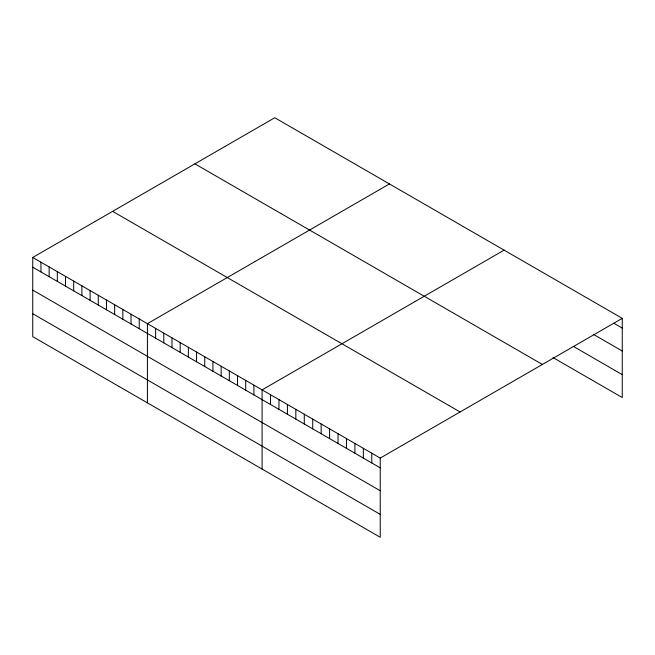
<?xml version="1.0" encoding="UTF-8"?>
<svg xmlns="http://www.w3.org/2000/svg" width="655" height="655" viewBox="0 0 655 655"><rect width="100%" height="100%" fill="white"/><g stroke="black" fill="none" stroke-linecap="round" stroke-linejoin="round"><path stroke-width="0.98" d="M32.75 257.464L380.227 458.082L380.227 537.264L32.75 336.654L32.75 257.464L274.773 117.736L622.25 318.346L622.25 397.536L553.049 357.589M389.438 183.94L147.416 323.668L147.416 402.858M504.104 250.136L262.09 389.872L262.09 469.054M380.227 458.082L622.25 318.346M613.809 323.234L622.25 328.106M593.561 334.451L622.25 351.014M573.305 346.364L622.25 374.627M194.903 163.848L542.381 364.458M112.619 211.352L460.097 411.97M32.75 267.215L380.227 467.834M32.75 290.132L380.227 490.742M32.75 313.737L380.227 514.355M371.794 453.203L371.794 462.962M363.353 448.331L363.353 458.091M354.912 443.46L354.912 453.219M346.47 438.588L346.47 448.348M338.037 433.716L338.037 443.476M329.596 428.845L329.596 438.604M321.155 423.973L321.155 433.733M312.722 419.102L312.722 428.853M304.28 414.23L304.28 423.982M295.839 409.359L295.839 419.11M287.406 404.487L287.406 414.238M278.964 399.615L278.964 409.367M270.523 394.744L270.523 404.495M253.894 385.14L253.894 394.899M245.707 380.408L245.707 390.167M237.511 375.683L237.511 385.435M229.324 370.951L229.324 380.711M221.136 366.227L221.136 375.978M212.94 361.494L212.94 371.254M204.753 356.77L204.753 366.522M196.566 352.038L196.566 361.797M188.37 347.314L188.37 357.065M180.182 342.581L180.182 352.333M171.987 337.849L171.987 347.608M163.799 333.125L163.799 342.876M155.612 328.392L155.612 338.152M139.228 318.936L139.228 328.695M131.041 314.212L131.041 323.963M122.845 309.479L122.845 319.239M114.658 304.747L114.658 314.506M106.462 300.023L106.462 309.774M98.275 295.29L98.275 305.05M90.087 290.566L90.087 300.317M81.891 285.834L81.891 295.593M73.704 281.11L73.704 290.861M65.516 276.377L65.516 286.137M57.321 271.653L57.321 281.404M49.133 266.921L49.133 276.672M40.938 262.188L40.938 271.948"/></g></svg>
